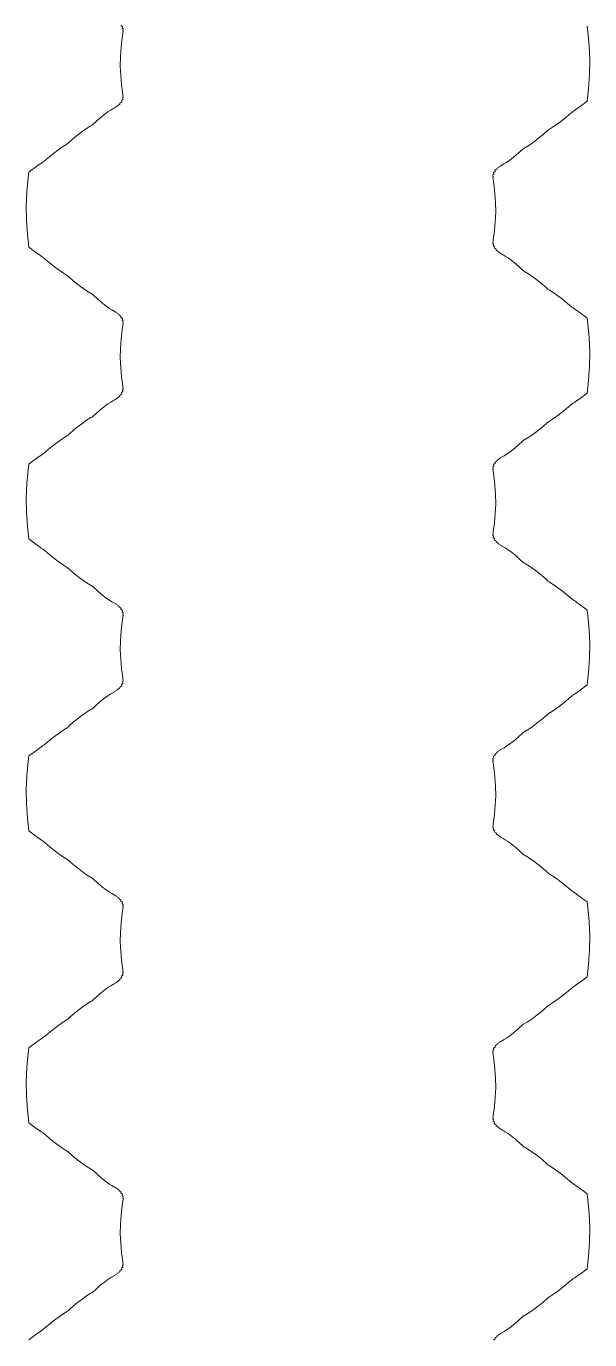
# Model space of a CAD drawing. Header units: millimetres. Extents: x -1 to 1, y -50 to 52.
# Drawn here: x -0.965 to 0.965, y -11.872 to -7.372 of the extents above; entities that cross this region are included whole.
import ezdxf

# ---------------------------------------------------------------- set-up
doc = ezdxf.new("R2010")
doc.units = ezdxf.units.MM
doc.layers.add('rack1', color=7, linetype='CONTINUOUS', lineweight=0)
doc.layers.add('rack2', color=7, linetype='CONTINUOUS', lineweight=0)

msp = doc.modelspace()

# ---------------------------------------------------------------- linework, layer by layer
at = {"layer": 'rack1'}
for p, q in [((-0.636, -7.373), (-0.6411, -7.3691)), ((-0.6363, -7.3784), (-0.636, -7.373)), ((-0.6333, -7.3809), (-0.6363, -7.3784)), ((-0.6404, -7.4435), (-0.6368, -7.4117)), ((-0.6368, -7.4117), (-0.6331, -7.3889)), ((-0.6341, -7.3879), (-0.6333, -7.3809)), ((-0.6331, -7.3889), (-0.6341, -7.3879)), ((-0.6425, -7.4758), (-0.6404, -7.4435)), ((-0.6429, -7.5083), (-0.6425, -7.4758)), ((-0.6416, -7.5407), (-0.6429, -7.5083)), ((-0.6388, -7.5727), (-0.6416, -7.5407)), ((-0.6344, -7.6041), (-0.6388, -7.5727)), ((-0.6338, -7.6074), (-0.6344, -7.6041)), ((-0.6641, -7.6523), (-0.6532, -7.646)), ((-0.6532, -7.646), (-0.6531, -7.6443)), ((-0.6531, -7.6443), (-0.6445, -7.6387)), ((-0.6445, -7.6357), (-0.6382, -7.6312)), ((-0.6445, -7.6387), (-0.6445, -7.6357)), ((-0.6384, -7.6266), (-0.6344, -7.6233)), ((-0.6382, -7.6312), (-0.6384, -7.6266)), ((-0.6349, -7.6171), (-0.6329, -7.6153)), ((-0.6344, -7.6233), (-0.6349, -7.6171)), ((-0.634, -7.6075), (-0.6338, -7.6074)), ((-0.6329, -7.6153), (-0.634, -7.6075)), ((-0.7272, -7.6994), (-0.7115, -7.6854)), ((-0.7115, -7.6854), (-0.6975, -7.6741)), ((-0.6975, -7.6741), (-0.6854, -7.6654)), ((-0.6854, -7.6654), (-0.6758, -7.6591)), ((-0.6758, -7.6591), (-0.6688, -7.6551)), ((-0.6688, -7.6551), (-0.6642, -7.6527)), ((-0.6642, -7.6527), (-0.6641, -7.6523)), ((-0.794, -7.748), (-0.7751, -7.7335)), ((-0.7751, -7.7335), (-0.7583, -7.7218)), ((-0.7583, -7.7218), (-0.7437, -7.7127)), ((-0.7437, -7.7127), (-0.7396, -7.7105)), ((-0.7396, -7.7105), (-0.7386, -7.7095)), ((-0.7386, -7.7095), (-0.7356, -7.7077)), ((-0.7356, -7.7077), (-0.7272, -7.6994)), ((-0.8484, -7.7898), (-0.8266, -7.7753)), ((-0.8266, -7.7753), (-0.8221, -7.7727)), ((-0.8221, -7.7727), (-0.8144, -7.7654)), ((-0.8144, -7.7654), (-0.794, -7.748)), ((-0.9039, -7.8339), (-0.8974, -7.828)), ((-0.8974, -7.828), (-0.8721, -7.8073)), ((-0.8721, -7.8073), (-0.8484, -7.7898)), ((-0.959, -7.8912), (-0.9563, -7.8718)), ((-0.9563, -7.8718), (-0.9466, -7.8642)), ((-0.9466, -7.8642), (-0.921, -7.8459)), ((-0.921, -7.8459), (-0.9205, -7.8454)), ((-0.9205, -7.8454), (-0.9116, -7.8397)), ((-0.9116, -7.8397), (-0.9083, -7.8364)), ((-0.9083, -7.8364), (-0.9039, -7.8339)), ((-0.9633, -7.9394), (-0.959, -7.8912)), ((-0.9651, -7.988), (-0.9633, -7.9394)), ((-0.9645, -8.0366), (-0.9651, -7.988)), ((-0.9614, -8.0851), (-0.9645, -8.0366)), ((-0.9565, -8.1284), (-0.9614, -8.0851)), ((-0.9321, -8.1467), (-0.9565, -8.1284)), ((-0.9161, -8.1575), (-0.9321, -8.1467)), ((-0.9142, -8.1595), (-0.9161, -8.1575)), ((-0.9075, -8.1635), (-0.9142, -8.1595)), ((-0.9028, -8.168), (-0.9075, -8.1635)), ((-0.9007, -8.1692), (-0.9028, -8.168)), ((-0.8846, -8.183), (-0.9007, -8.1692)), ((-0.8601, -8.2021), (-0.8846, -8.183)), ((-0.8372, -8.218), (-0.8601, -8.2021)), ((-0.8233, -8.2268), (-0.8372, -8.218)), ((-0.8222, -8.2279), (-0.8233, -8.2268)), ((-0.8214, -8.2283), (-0.8222, -8.2279)), ((-0.804, -8.244), (-0.8214, -8.2283)), ((-0.7843, -8.2599), (-0.804, -8.244)), ((-0.7664, -8.273), (-0.7843, -8.2599)), ((-0.7507, -8.2833), (-0.7664, -8.273)), ((-0.7373, -8.2912), (-0.7507, -8.2833)), ((-0.7192, -8.3082), (-0.7373, -8.2912)), ((-0.7042, -8.3208), (-0.7192, -8.3082)), ((-0.6912, -8.3308), (-0.7042, -8.3208)), ((-0.6803, -8.3383), (-0.6912, -8.3308)), ((-0.672, -8.3434), (-0.6803, -8.3383)), ((-0.6584, -8.3509), (-0.672, -8.3434)), ((-0.6583, -8.3519), (-0.6584, -8.3509)), ((-0.6485, -8.3579), (-0.6583, -8.3519)), ((-0.6485, -8.3602), (-0.6485, -8.3579)), ((-0.6411, -8.3653), (-0.6485, -8.3602)), ((-0.6411, -8.3691), (-0.6411, -8.3653)), ((-0.636, -8.373), (-0.6411, -8.3691)), ((-0.6404, -8.4435), (-0.6368, -8.4117)), ((-0.6368, -8.4117), (-0.6331, -8.3889)), ((-0.6363, -8.3784), (-0.636, -8.373)), ((-0.6333, -8.3809), (-0.6363, -8.3784)), ((-0.6341, -8.3879), (-0.6333, -8.3809)), ((-0.6331, -8.3889), (-0.6341, -8.3879)), ((-0.6425, -8.4758), (-0.6404, -8.4435)), ((-0.6429, -8.5083), (-0.6425, -8.4758)), ((-0.6416, -8.5407), (-0.6429, -8.5083)), ((-0.6388, -8.5727), (-0.6416, -8.5407)), ((-0.6344, -8.6041), (-0.6388, -8.5727)), ((-0.6531, -8.6443), (-0.6445, -8.6387)), ((-0.6445, -8.6357), (-0.6382, -8.6312)), ((-0.6445, -8.6387), (-0.6445, -8.6357)), ((-0.6384, -8.6266), (-0.6344, -8.6233)), ((-0.6382, -8.6312), (-0.6384, -8.6266)), ((-0.6349, -8.6171), (-0.6329, -8.6153)), ((-0.6344, -8.6233), (-0.6349, -8.6171)), ((-0.6338, -8.6074), (-0.6344, -8.6041)), ((-0.634, -8.6075), (-0.6338, -8.6074)), ((-0.6329, -8.6153), (-0.634, -8.6075)), ((-0.7115, -8.6854), (-0.6975, -8.6741)), ((-0.6975, -8.6741), (-0.6854, -8.6654)), ((-0.6854, -8.6654), (-0.6758, -8.6591)), ((-0.6758, -8.6591), (-0.6688, -8.6551)), ((-0.6688, -8.6551), (-0.6642, -8.6527)), ((-0.6642, -8.6527), (-0.6641, -8.6523)), ((-0.6641, -8.6523), (-0.6532, -8.646)), ((-0.6532, -8.646), (-0.6531, -8.6443)), ((-0.7751, -8.7335), (-0.7583, -8.7218)), ((-0.7583, -8.7218), (-0.7437, -8.7127)), ((-0.7437, -8.7127), (-0.7396, -8.7105)), ((-0.7396, -8.7105), (-0.7386, -8.7095)), ((-0.7386, -8.7095), (-0.7356, -8.7077)), ((-0.7356, -8.7077), (-0.7272, -8.6994)), ((-0.7272, -8.6994), (-0.7115, -8.6854)), ((-0.8266, -8.7753), (-0.8221, -8.7727)), ((-0.8221, -8.7727), (-0.8144, -8.7654)), ((-0.8144, -8.7654), (-0.794, -8.748)), ((-0.794, -8.748), (-0.7751, -8.7335)), ((-0.8974, -8.828), (-0.8721, -8.8073)), ((-0.8721, -8.8073), (-0.8484, -8.7898)), ((-0.8484, -8.7898), (-0.8266, -8.7753)), ((-0.9563, -8.8718), (-0.9466, -8.8642)), ((-0.9466, -8.8642), (-0.921, -8.8459)), ((-0.921, -8.8459), (-0.9205, -8.8454)), ((-0.9205, -8.8454), (-0.9116, -8.8397)), ((-0.9116, -8.8397), (-0.9083, -8.8364)), ((-0.9083, -8.8364), (-0.9039, -8.8339)), ((-0.9039, -8.8339), (-0.8974, -8.828)), ((-0.9633, -8.9394), (-0.959, -8.8912)), ((-0.959, -8.8912), (-0.9563, -8.8718)), ((-0.9651, -8.988), (-0.9633, -8.9394)), ((-0.9645, -9.0366), (-0.9651, -8.988)), ((-0.9614, -9.0851), (-0.9645, -9.0366)), ((-0.9565, -9.1284), (-0.9614, -9.0851)), ((-0.9321, -9.1467), (-0.9565, -9.1284)), ((-0.9161, -9.1575), (-0.9321, -9.1467)), ((-0.9142, -9.1595), (-0.9161, -9.1575)), ((-0.9075, -9.1635), (-0.9142, -9.1595)), ((-0.9028, -9.168), (-0.9075, -9.1635)), ((-0.9007, -9.1692), (-0.9028, -9.168)), ((-0.8846, -9.183), (-0.9007, -9.1692)), ((-0.8601, -9.2021), (-0.8846, -9.183)), ((-0.8372, -9.218), (-0.8601, -9.2021)), ((-0.8233, -9.2268), (-0.8372, -9.218)), ((-0.8222, -9.2279), (-0.8233, -9.2268)), ((-0.8214, -9.2283), (-0.8222, -9.2279)), ((-0.804, -9.244), (-0.8214, -9.2283)), ((-0.7843, -9.2599), (-0.804, -9.244)), ((-0.7664, -9.273), (-0.7843, -9.2599)), ((-0.7507, -9.2833), (-0.7664, -9.273)), ((-0.7373, -9.2912), (-0.7507, -9.2833)), ((-0.7192, -9.3082), (-0.7373, -9.2912)), ((-0.7042, -9.3208), (-0.7192, -9.3082)), ((-0.6912, -9.3308), (-0.7042, -9.3208)), ((-0.6803, -9.3383), (-0.6912, -9.3308)), ((-0.672, -9.3434), (-0.6803, -9.3383)), ((-0.6584, -9.3509), (-0.672, -9.3434)), ((-0.6583, -9.3519), (-0.6584, -9.3509)), ((-0.6485, -9.3579), (-0.6583, -9.3519)), ((-0.6485, -9.3602), (-0.6485, -9.3579)), ((-0.6411, -9.3653), (-0.6485, -9.3602)), ((-0.6411, -9.3691), (-0.6411, -9.3653)), ((-0.636, -9.373), (-0.6411, -9.3691)), ((-0.6368, -9.4117), (-0.6331, -9.3889)), ((-0.6363, -9.3784), (-0.636, -9.373)), ((-0.6333, -9.3809), (-0.6363, -9.3784)), ((-0.6341, -9.3879), (-0.6333, -9.3809)), ((-0.6331, -9.3889), (-0.6341, -9.3879)), ((-0.6425, -9.4758), (-0.6404, -9.4435)), ((-0.6404, -9.4435), (-0.6368, -9.4117)), ((-0.6429, -9.5083), (-0.6425, -9.4758)), ((-0.6416, -9.5407), (-0.6429, -9.5083)), ((-0.6388, -9.5727), (-0.6416, -9.5407)), ((-0.6344, -9.6041), (-0.6388, -9.5727)), ((-0.6384, -9.6266), (-0.6344, -9.6233)), ((-0.6382, -9.6312), (-0.6384, -9.6266)), ((-0.6349, -9.6171), (-0.6329, -9.6153)), ((-0.6344, -9.6233), (-0.6349, -9.6171)), ((-0.6338, -9.6074), (-0.6344, -9.6041)), ((-0.634, -9.6075), (-0.6338, -9.6074)), ((-0.6329, -9.6153), (-0.634, -9.6075)), ((-0.7115, -9.6854), (-0.6975, -9.6741)), ((-0.6975, -9.6741), (-0.6854, -9.6654)), ((-0.6854, -9.6654), (-0.6758, -9.6591)), ((-0.6758, -9.6591), (-0.6688, -9.6551)), ((-0.6688, -9.6551), (-0.6642, -9.6527)), ((-0.6642, -9.6527), (-0.6641, -9.6523)), ((-0.6641, -9.6523), (-0.6532, -9.646)), ((-0.6532, -9.646), (-0.6531, -9.6443)), ((-0.6531, -9.6443), (-0.6445, -9.6387)), ((-0.6445, -9.6357), (-0.6382, -9.6312)), ((-0.6445, -9.6387), (-0.6445, -9.6357)), ((-0.7583, -9.7218), (-0.7437, -9.7127)), ((-0.7437, -9.7127), (-0.7396, -9.7105)), ((-0.7396, -9.7105), (-0.7386, -9.7095)), ((-0.7386, -9.7095), (-0.7356, -9.7077)), ((-0.7356, -9.7077), (-0.7272, -9.6994)), ((-0.7272, -9.6994), (-0.7115, -9.6854)), ((-0.8144, -9.7654), (-0.794, -9.748)), ((-0.794, -9.748), (-0.7751, -9.7335)), ((-0.7751, -9.7335), (-0.7583, -9.7218)), ((-0.8974, -9.828), (-0.8721, -9.8073)), ((-0.8721, -9.8073), (-0.8484, -9.7898)), ((-0.8484, -9.7898), (-0.8266, -9.7753)), ((-0.8266, -9.7753), (-0.8221, -9.7727)), ((-0.8221, -9.7727), (-0.8144, -9.7654)), ((-0.9466, -9.8642), (-0.921, -9.8459)), ((-0.921, -9.8459), (-0.9205, -9.8454)), ((-0.9205, -9.8454), (-0.9116, -9.8397)), ((-0.9116, -9.8397), (-0.9083, -9.8364)), ((-0.9083, -9.8364), (-0.9039, -9.8339)), ((-0.9039, -9.8339), (-0.8974, -9.828)), ((-0.9633, -9.9394), (-0.959, -9.8912)), ((-0.959, -9.8912), (-0.9563, -9.8718)), ((-0.9563, -9.8718), (-0.9466, -9.8642)), ((-0.9651, -9.988), (-0.9633, -9.9394)), ((-0.9645, -10.0366), (-0.9651, -9.988)), ((-0.9614, -10.0851), (-0.9645, -10.0366)), ((-0.9565, -10.1284), (-0.9614, -10.0851)), ((-0.9321, -10.1467), (-0.9565, -10.1284)), ((-0.9161, -10.1575), (-0.9321, -10.1467)), ((-0.9142, -10.1595), (-0.9161, -10.1575)), ((-0.9075, -10.1635), (-0.9142, -10.1595)), ((-0.9028, -10.168), (-0.9075, -10.1635)), ((-0.9007, -10.1692), (-0.9028, -10.168)), ((-0.8846, -10.183), (-0.9007, -10.1692)), ((-0.8601, -10.2021), (-0.8846, -10.183)), ((-0.8372, -10.218), (-0.8601, -10.2021)), ((-0.8233, -10.2268), (-0.8372, -10.218)), ((-0.8222, -10.2279), (-0.8233, -10.2268)), ((-0.8214, -10.2283), (-0.8222, -10.2279)), ((-0.804, -10.244), (-0.8214, -10.2283)), ((-0.7843, -10.2599), (-0.804, -10.244)), ((-0.7664, -10.273), (-0.7843, -10.2599)), ((-0.7507, -10.2833), (-0.7664, -10.273)), ((-0.7373, -10.2912), (-0.7507, -10.2833)), ((-0.7192, -10.3082), (-0.7373, -10.2912)), ((-0.7042, -10.3208), (-0.7192, -10.3082)), ((-0.6912, -10.3308), (-0.7042, -10.3208)), ((-0.6803, -10.3383), (-0.6912, -10.3308)), ((-0.672, -10.3434), (-0.6803, -10.3383)), ((-0.6584, -10.3509), (-0.672, -10.3434)), ((-0.6583, -10.3519), (-0.6584, -10.3509)), ((-0.6485, -10.3579), (-0.6583, -10.3519)), ((-0.6485, -10.3602), (-0.6485, -10.3579)), ((-0.6411, -10.3653), (-0.6485, -10.3602)), ((-0.6411, -10.3691), (-0.6411, -10.3653)), ((-0.636, -10.373), (-0.6411, -10.3691)), ((-0.6368, -10.4117), (-0.6331, -10.3889)), ((-0.6363, -10.3784), (-0.636, -10.373)), ((-0.6333, -10.3809), (-0.6363, -10.3784)), ((-0.6341, -10.3879), (-0.6333, -10.3809)), ((-0.6331, -10.3889), (-0.6341, -10.3879)), ((-0.6404, -10.4435), (-0.6368, -10.4117)), ((-0.6429, -10.5083), (-0.6425, -10.4758)), ((-0.6425, -10.4758), (-0.6404, -10.4435)), ((-0.6416, -10.5407), (-0.6429, -10.5083)), ((-0.6388, -10.5727), (-0.6416, -10.5407)), ((-0.6344, -10.6041), (-0.6388, -10.5727)), ((-0.6349, -10.6171), (-0.6329, -10.6153)), ((-0.6344, -10.6233), (-0.6349, -10.6171)), ((-0.6338, -10.6074), (-0.6344, -10.6041)), ((-0.634, -10.6075), (-0.6338, -10.6074)), ((-0.6329, -10.6153), (-0.634, -10.6075)), ((-0.6854, -10.6654), (-0.6758, -10.6591)), ((-0.6758, -10.6591), (-0.6688, -10.6551)), ((-0.6688, -10.6551), (-0.6642, -10.6527)), ((-0.6642, -10.6527), (-0.6641, -10.6523)), ((-0.6641, -10.6523), (-0.6532, -10.646)), ((-0.6532, -10.646), (-0.6531, -10.6443)), ((-0.6531, -10.6443), (-0.6445, -10.6387)), ((-0.6445, -10.6357), (-0.6382, -10.6312)), ((-0.6445, -10.6387), (-0.6445, -10.6357)), ((-0.6384, -10.6266), (-0.6344, -10.6233)), ((-0.6382, -10.6312), (-0.6384, -10.6266)), ((-0.7396, -10.7105), (-0.7386, -10.7095)), ((-0.7386, -10.7095), (-0.7356, -10.7077)), ((-0.7356, -10.7077), (-0.7272, -10.6994)), ((-0.7272, -10.6994), (-0.7115, -10.6854)), ((-0.7115, -10.6854), (-0.6975, -10.6741)), ((-0.6975, -10.6741), (-0.6854, -10.6654)), ((-0.8144, -10.7654), (-0.794, -10.748)), ((-0.794, -10.748), (-0.7751, -10.7335)), ((-0.7751, -10.7335), (-0.7583, -10.7218)), ((-0.7583, -10.7218), (-0.7437, -10.7127)), ((-0.7437, -10.7127), (-0.7396, -10.7105)), ((-0.8721, -10.8073), (-0.8484, -10.7898)), ((-0.8484, -10.7898), (-0.8266, -10.7753)), ((-0.8266, -10.7753), (-0.8221, -10.7727)), ((-0.8221, -10.7727), (-0.8144, -10.7654)), ((-0.9205, -10.8454), (-0.9116, -10.8397)), ((-0.9116, -10.8397), (-0.9083, -10.8364)), ((-0.9083, -10.8364), (-0.9039, -10.8339)), ((-0.9039, -10.8339), (-0.8974, -10.828)), ((-0.8974, -10.828), (-0.8721, -10.8073)), ((-0.959, -10.8912), (-0.9563, -10.8718)), ((-0.9563, -10.8718), (-0.9466, -10.8642)), ((-0.9466, -10.8642), (-0.921, -10.8459)), ((-0.921, -10.8459), (-0.9205, -10.8454)), ((-0.9633, -10.9394), (-0.959, -10.8912)), ((-0.9651, -10.988), (-0.9633, -10.9394)), ((-0.9645, -11.0366), (-0.9651, -10.988)), ((-0.9614, -11.0851), (-0.9645, -11.0366)), ((-0.9565, -11.1284), (-0.9614, -11.0851)), ((-0.9321, -11.1467), (-0.9565, -11.1284)), ((-0.9161, -11.1575), (-0.9321, -11.1467)), ((-0.9142, -11.1595), (-0.9161, -11.1575)), ((-0.9075, -11.1635), (-0.9142, -11.1595)), ((-0.9028, -11.168), (-0.9075, -11.1635)), ((-0.9007, -11.1692), (-0.9028, -11.168)), ((-0.8846, -11.183), (-0.9007, -11.1692)), ((-0.8601, -11.2021), (-0.8846, -11.183)), ((-0.8372, -11.218), (-0.8601, -11.2021)), ((-0.8233, -11.2268), (-0.8372, -11.218)), ((-0.8222, -11.2279), (-0.8233, -11.2268)), ((-0.8214, -11.2283), (-0.8222, -11.2279)), ((-0.804, -11.244), (-0.8214, -11.2283)), ((-0.7843, -11.2599), (-0.804, -11.244)), ((-0.7664, -11.273), (-0.7843, -11.2599)), ((-0.7507, -11.2833), (-0.7664, -11.273)), ((-0.7373, -11.2912), (-0.7507, -11.2833)), ((-0.7192, -11.3082), (-0.7373, -11.2912)), ((-0.7042, -11.3208), (-0.7192, -11.3082)), ((-0.6912, -11.3308), (-0.7042, -11.3208)), ((-0.6803, -11.3383), (-0.6912, -11.3308)), ((-0.672, -11.3434), (-0.6803, -11.3383)), ((-0.6584, -11.3509), (-0.672, -11.3434)), ((-0.6583, -11.3519), (-0.6584, -11.3509)), ((-0.6485, -11.3579), (-0.6583, -11.3519)), ((-0.6485, -11.3602), (-0.6485, -11.3579)), ((-0.6411, -11.3653), (-0.6485, -11.3602)), ((-0.6411, -11.3691), (-0.6411, -11.3653)), ((-0.636, -11.373), (-0.6411, -11.3691)), ((-0.6363, -11.3784), (-0.636, -11.373)), ((-0.6333, -11.3809), (-0.6363, -11.3784)), ((-0.6341, -11.3879), (-0.6333, -11.3809)), ((-0.6404, -11.4435), (-0.6368, -11.4117)), ((-0.6368, -11.4117), (-0.6331, -11.3889)), ((-0.6331, -11.3889), (-0.6341, -11.3879)), ((-0.6425, -11.4758), (-0.6404, -11.4435)), ((-0.6429, -11.5083), (-0.6425, -11.4758)), ((-0.6416, -11.5407), (-0.6429, -11.5083)), ((-0.6388, -11.5727), (-0.6416, -11.5407)), ((-0.6344, -11.6041), (-0.6388, -11.5727)), ((-0.6338, -11.6074), (-0.6344, -11.6041)), ((-0.634, -11.6075), (-0.6338, -11.6074)), ((-0.6329, -11.6153), (-0.634, -11.6075)), ((-0.6688, -11.6551), (-0.6642, -11.6527)), ((-0.6642, -11.6527), (-0.6641, -11.6523)), ((-0.6641, -11.6523), (-0.6532, -11.646)), ((-0.6532, -11.646), (-0.6531, -11.6443)), ((-0.6531, -11.6443), (-0.6445, -11.6387)), ((-0.6445, -11.6357), (-0.6382, -11.6312)), ((-0.6445, -11.6387), (-0.6445, -11.6357)), ((-0.6384, -11.6266), (-0.6344, -11.6233)), ((-0.6382, -11.6312), (-0.6384, -11.6266)), ((-0.6349, -11.6171), (-0.6329, -11.6153)), ((-0.6344, -11.6233), (-0.6349, -11.6171)), ((-0.7356, -11.7077), (-0.7272, -11.6994)), ((-0.7272, -11.6994), (-0.7115, -11.6854)), ((-0.7115, -11.6854), (-0.6975, -11.6741)), ((-0.6975, -11.6741), (-0.6854, -11.6654)), ((-0.6854, -11.6654), (-0.6758, -11.6591)), ((-0.6758, -11.6591), (-0.6688, -11.6551)), ((-0.794, -11.748), (-0.7751, -11.7335)), ((-0.7751, -11.7335), (-0.7583, -11.7218)), ((-0.7583, -11.7218), (-0.7437, -11.7127)), ((-0.7437, -11.7127), (-0.7396, -11.7105)), ((-0.7396, -11.7105), (-0.7386, -11.7095)), ((-0.7386, -11.7095), (-0.7356, -11.7077)), ((-0.8721, -11.8073), (-0.8484, -11.7898)), ((-0.8484, -11.7898), (-0.8266, -11.7753)), ((-0.8266, -11.7753), (-0.8221, -11.7727)), ((-0.8221, -11.7727), (-0.8144, -11.7654)), ((-0.8144, -11.7654), (-0.794, -11.748)), ((-0.9083, -11.8364), (-0.9039, -11.8339)), ((-0.9039, -11.8339), (-0.8974, -11.828)), ((-0.8974, -11.828), (-0.8721, -11.8073)), ((-0.9563, -11.8718), (-0.9466, -11.8642)), ((-0.9466, -11.8642), (-0.921, -11.8459)), ((-0.921, -11.8459), (-0.9205, -11.8454)), ((-0.9205, -11.8454), (-0.9116, -11.8397)), ((-0.9116, -11.8397), (-0.9083, -11.8364))]:
    msp.add_line(p, q, dxfattribs=at)
at = {"layer": 'rack2'}
for p, q in [((0.959, -7.3912), (0.9563, -7.3718)), ((0.9633, -7.4394), (0.959, -7.3912)), ((0.9651, -7.488), (0.9633, -7.4394)), ((0.9645, -7.5366), (0.9651, -7.488)), ((0.9614, -7.5851), (0.9645, -7.5366)), ((0.9565, -7.6284), (0.9614, -7.5851)), ((0.9161, -7.6575), (0.9321, -7.6467)), ((0.9321, -7.6467), (0.9565, -7.6284)), ((0.8601, -7.7021), (0.8846, -7.683)), ((0.8846, -7.683), (0.9007, -7.6692)), ((0.9007, -7.6692), (0.9028, -7.668)), ((0.9028, -7.668), (0.9075, -7.6635)), ((0.9075, -7.6635), (0.9142, -7.6595)), ((0.9142, -7.6595), (0.9161, -7.6575)), ((0.804, -7.744), (0.8214, -7.7283)), ((0.8214, -7.7283), (0.8222, -7.7279)), ((0.8222, -7.7279), (0.8233, -7.7268)), ((0.8233, -7.7268), (0.8372, -7.718)), ((0.8372, -7.718), (0.8601, -7.7021)), ((0.7373, -7.7912), (0.7507, -7.7833)), ((0.7507, -7.7833), (0.7664, -7.773)), ((0.7664, -7.773), (0.7843, -7.7599)), ((0.7843, -7.7599), (0.804, -7.744)), ((0.6912, -7.8308), (0.7042, -7.8208)), ((0.7042, -7.8208), (0.7192, -7.8082)), ((0.7192, -7.8082), (0.7373, -7.7912)), ((0.636, -7.873), (0.6411, -7.8691)), ((0.6363, -7.8784), (0.636, -7.873)), ((0.6411, -7.8653), (0.6485, -7.8602)), ((0.6411, -7.8691), (0.6411, -7.8653)), ((0.6485, -7.8579), (0.6583, -7.8519)), ((0.6485, -7.8602), (0.6485, -7.8579)), ((0.6583, -7.8519), (0.6584, -7.8509)), ((0.6584, -7.8509), (0.672, -7.8434)), ((0.672, -7.8434), (0.6803, -7.8383)), ((0.6803, -7.8383), (0.6912, -7.8308)), ((0.6331, -7.8889), (0.6341, -7.8879)), ((0.6368, -7.9117), (0.6331, -7.8889)), ((0.6333, -7.8809), (0.6363, -7.8784)), ((0.6341, -7.8879), (0.6333, -7.8809)), ((0.6404, -7.9435), (0.6368, -7.9117)), ((0.6425, -7.9758), (0.6404, -7.9435)), ((0.6416, -8.0407), (0.6429, -8.0083)), ((0.6429, -8.0083), (0.6425, -7.9758)), ((0.6388, -8.0727), (0.6416, -8.0407)), ((0.6344, -8.1041), (0.6388, -8.0727)), ((0.6329, -8.1153), (0.634, -8.1075)), ((0.6349, -8.1171), (0.6329, -8.1153)), ((0.6338, -8.1074), (0.6344, -8.1041)), ((0.634, -8.1075), (0.6338, -8.1074)), ((0.6344, -8.1233), (0.6349, -8.1171)), ((0.6384, -8.1266), (0.6344, -8.1233)), ((0.6382, -8.1312), (0.6384, -8.1266)), ((0.6445, -8.1357), (0.6382, -8.1312)), ((0.6445, -8.1387), (0.6445, -8.1357)), ((0.6531, -8.1443), (0.6445, -8.1387)), ((0.6532, -8.146), (0.6531, -8.1443)), ((0.6641, -8.1523), (0.6532, -8.146)), ((0.6642, -8.1527), (0.6641, -8.1523)), ((0.6688, -8.1551), (0.6642, -8.1527)), ((0.6758, -8.1591), (0.6688, -8.1551)), ((0.6854, -8.1654), (0.6758, -8.1591)), ((0.6975, -8.1741), (0.6854, -8.1654)), ((0.7115, -8.1854), (0.6975, -8.1741)), ((0.7272, -8.1994), (0.7115, -8.1854)), ((0.7356, -8.2077), (0.7272, -8.1994)), ((0.7386, -8.2095), (0.7356, -8.2077)), ((0.7396, -8.2105), (0.7386, -8.2095)), ((0.7437, -8.2127), (0.7396, -8.2105)), ((0.7583, -8.2218), (0.7437, -8.2127)), ((0.7751, -8.2335), (0.7583, -8.2218)), ((0.794, -8.248), (0.7751, -8.2335)), ((0.8144, -8.2654), (0.794, -8.248)), ((0.8221, -8.2727), (0.8144, -8.2654)), ((0.8266, -8.2753), (0.8221, -8.2727)), ((0.8484, -8.2898), (0.8266, -8.2753)), ((0.8721, -8.3073), (0.8484, -8.2898)), ((0.8974, -8.328), (0.8721, -8.3073)), ((0.9039, -8.3339), (0.8974, -8.328)), ((0.9083, -8.3364), (0.9039, -8.3339)), ((0.9116, -8.3397), (0.9083, -8.3364)), ((0.9205, -8.3454), (0.9116, -8.3397)), ((0.921, -8.3459), (0.9205, -8.3454)), ((0.9466, -8.3642), (0.921, -8.3459)), ((0.9563, -8.3718), (0.9466, -8.3642)), ((0.959, -8.3912), (0.9563, -8.3718)), ((0.9633, -8.4394), (0.959, -8.3912)), ((0.9651, -8.488), (0.9633, -8.4394)), ((0.9645, -8.5366), (0.9651, -8.488)), ((0.9614, -8.5851), (0.9645, -8.5366)), ((0.9565, -8.6284), (0.9614, -8.5851)), ((0.9321, -8.6467), (0.9565, -8.6284)), ((0.8601, -8.7021), (0.8846, -8.683)), ((0.8846, -8.683), (0.9007, -8.6692)), ((0.9007, -8.6692), (0.9028, -8.668)), ((0.9028, -8.668), (0.9075, -8.6635)), ((0.9075, -8.6635), (0.9142, -8.6595)), ((0.9142, -8.6595), (0.9161, -8.6575)), ((0.9161, -8.6575), (0.9321, -8.6467)), ((0.804, -8.744), (0.8214, -8.7283)), ((0.8214, -8.7283), (0.8222, -8.7279)), ((0.8222, -8.7279), (0.8233, -8.7268)), ((0.8233, -8.7268), (0.8372, -8.718)), ((0.8372, -8.718), (0.8601, -8.7021)), ((0.7507, -8.7833), (0.7664, -8.773)), ((0.7664, -8.773), (0.7843, -8.7599)), ((0.7843, -8.7599), (0.804, -8.744)), ((0.7042, -8.8208), (0.7192, -8.8082)), ((0.7192, -8.8082), (0.7373, -8.7912)), ((0.7373, -8.7912), (0.7507, -8.7833)), ((0.6411, -8.8653), (0.6485, -8.8602)), ((0.6485, -8.8579), (0.6583, -8.8519)), ((0.6485, -8.8602), (0.6485, -8.8579)), ((0.6583, -8.8519), (0.6584, -8.8509)), ((0.6584, -8.8509), (0.672, -8.8434)), ((0.672, -8.8434), (0.6803, -8.8383)), ((0.6803, -8.8383), (0.6912, -8.8308)), ((0.6912, -8.8308), (0.7042, -8.8208)), ((0.6331, -8.8889), (0.6341, -8.8879)), ((0.6368, -8.9117), (0.6331, -8.8889)), ((0.6333, -8.8809), (0.6363, -8.8784)), ((0.6341, -8.8879), (0.6333, -8.8809)), ((0.636, -8.873), (0.6411, -8.8691)), ((0.6363, -8.8784), (0.636, -8.873)), ((0.6411, -8.8691), (0.6411, -8.8653)), ((0.6404, -8.9435), (0.6368, -8.9117)), ((0.6425, -8.9758), (0.6404, -8.9435)), ((0.6429, -9.0083), (0.6425, -8.9758)), ((0.6388, -9.0727), (0.6416, -9.0407)), ((0.6416, -9.0407), (0.6429, -9.0083)), ((0.6344, -9.1041), (0.6388, -9.0727)), ((0.6329, -9.1153), (0.634, -9.1075)), ((0.6349, -9.1171), (0.6329, -9.1153)), ((0.6338, -9.1074), (0.6344, -9.1041)), ((0.634, -9.1075), (0.6338, -9.1074)), ((0.6344, -9.1233), (0.6349, -9.1171)), ((0.6384, -9.1266), (0.6344, -9.1233)), ((0.6382, -9.1312), (0.6384, -9.1266)), ((0.6445, -9.1357), (0.6382, -9.1312)), ((0.6445, -9.1387), (0.6445, -9.1357)), ((0.6531, -9.1443), (0.6445, -9.1387)), ((0.6532, -9.146), (0.6531, -9.1443)), ((0.6641, -9.1523), (0.6532, -9.146)), ((0.6642, -9.1527), (0.6641, -9.1523)), ((0.6688, -9.1551), (0.6642, -9.1527)), ((0.6758, -9.1591), (0.6688, -9.1551)), ((0.6854, -9.1654), (0.6758, -9.1591)), ((0.6975, -9.1741), (0.6854, -9.1654)), ((0.7115, -9.1854), (0.6975, -9.1741)), ((0.7272, -9.1994), (0.7115, -9.1854)), ((0.7356, -9.2077), (0.7272, -9.1994)), ((0.7386, -9.2095), (0.7356, -9.2077)), ((0.7396, -9.2105), (0.7386, -9.2095)), ((0.7437, -9.2127), (0.7396, -9.2105)), ((0.7583, -9.2218), (0.7437, -9.2127)), ((0.7751, -9.2335), (0.7583, -9.2218)), ((0.794, -9.248), (0.7751, -9.2335)), ((0.8144, -9.2654), (0.794, -9.248)), ((0.8221, -9.2727), (0.8144, -9.2654)), ((0.8266, -9.2753), (0.8221, -9.2727)), ((0.8484, -9.2898), (0.8266, -9.2753)), ((0.8721, -9.3073), (0.8484, -9.2898)), ((0.8974, -9.328), (0.8721, -9.3073)), ((0.9039, -9.3339), (0.8974, -9.328)), ((0.9083, -9.3364), (0.9039, -9.3339)), ((0.9116, -9.3397), (0.9083, -9.3364)), ((0.9205, -9.3454), (0.9116, -9.3397)), ((0.921, -9.3459), (0.9205, -9.3454)), ((0.9466, -9.3642), (0.921, -9.3459)), ((0.9563, -9.3718), (0.9466, -9.3642)), ((0.959, -9.3912), (0.9563, -9.3718)), ((0.9633, -9.4394), (0.959, -9.3912)), ((0.9651, -9.488), (0.9633, -9.4394)), ((0.9645, -9.5366), (0.9651, -9.488)), ((0.9614, -9.5851), (0.9645, -9.5366)), ((0.9321, -9.6467), (0.9565, -9.6284)), ((0.9565, -9.6284), (0.9614, -9.5851)), ((0.8846, -9.683), (0.9007, -9.6692)), ((0.9007, -9.6692), (0.9028, -9.668)), ((0.9028, -9.668), (0.9075, -9.6635)), ((0.9075, -9.6635), (0.9142, -9.6595)), ((0.9142, -9.6595), (0.9161, -9.6575)), ((0.9161, -9.6575), (0.9321, -9.6467)), ((0.8233, -9.7268), (0.8372, -9.718)), ((0.8372, -9.718), (0.8601, -9.7021)), ((0.8601, -9.7021), (0.8846, -9.683)), ((0.7664, -9.773), (0.7843, -9.7599)), ((0.7843, -9.7599), (0.804, -9.744)), ((0.804, -9.744), (0.8214, -9.7283)), ((0.8214, -9.7283), (0.8222, -9.7279)), ((0.8222, -9.7279), (0.8233, -9.7268)), ((0.7042, -9.8208), (0.7192, -9.8082)), ((0.7192, -9.8082), (0.7373, -9.7912)), ((0.7373, -9.7912), (0.7507, -9.7833)), ((0.7507, -9.7833), (0.7664, -9.773)), ((0.6485, -9.8579), (0.6583, -9.8519)), ((0.6583, -9.8519), (0.6584, -9.8509)), ((0.6584, -9.8509), (0.672, -9.8434)), ((0.672, -9.8434), (0.6803, -9.8383)), ((0.6803, -9.8383), (0.6912, -9.8308)), ((0.6912, -9.8308), (0.7042, -9.8208)), ((0.6331, -9.8889), (0.6341, -9.8879)), ((0.6368, -9.9117), (0.6331, -9.8889)), ((0.6333, -9.8809), (0.6363, -9.8784)), ((0.6341, -9.8879), (0.6333, -9.8809)), ((0.636, -9.873), (0.6411, -9.8691)), ((0.6363, -9.8784), (0.636, -9.873)), ((0.6411, -9.8653), (0.6485, -9.8602)), ((0.6411, -9.8691), (0.6411, -9.8653)), ((0.6485, -9.8602), (0.6485, -9.8579)), ((0.6404, -9.9435), (0.6368, -9.9117)), ((0.6425, -9.9758), (0.6404, -9.9435)), ((0.6429, -10.0083), (0.6425, -9.9758)), ((0.6416, -10.0407), (0.6429, -10.0083)), ((0.6344, -10.1041), (0.6388, -10.0727)), ((0.6388, -10.0727), (0.6416, -10.0407)), ((0.6329, -10.1153), (0.634, -10.1075)), ((0.6349, -10.1171), (0.6329, -10.1153)), ((0.6338, -10.1074), (0.6344, -10.1041)), ((0.634, -10.1075), (0.6338, -10.1074)), ((0.6344, -10.1233), (0.6349, -10.1171)), ((0.6384, -10.1266), (0.6344, -10.1233)), ((0.6382, -10.1312), (0.6384, -10.1266)), ((0.6445, -10.1357), (0.6382, -10.1312)), ((0.6445, -10.1387), (0.6445, -10.1357)), ((0.6531, -10.1443), (0.6445, -10.1387)), ((0.6532, -10.146), (0.6531, -10.1443)), ((0.6641, -10.1523), (0.6532, -10.146)), ((0.6642, -10.1527), (0.6641, -10.1523)), ((0.6688, -10.1551), (0.6642, -10.1527)), ((0.6758, -10.1591), (0.6688, -10.1551)), ((0.6854, -10.1654), (0.6758, -10.1591)), ((0.6975, -10.1741), (0.6854, -10.1654)), ((0.7115, -10.1854), (0.6975, -10.1741)), ((0.7272, -10.1994), (0.7115, -10.1854)), ((0.7356, -10.2077), (0.7272, -10.1994)), ((0.7386, -10.2095), (0.7356, -10.2077)), ((0.7396, -10.2105), (0.7386, -10.2095)), ((0.7437, -10.2127), (0.7396, -10.2105)), ((0.7583, -10.2218), (0.7437, -10.2127)), ((0.7751, -10.2335), (0.7583, -10.2218)), ((0.794, -10.248), (0.7751, -10.2335)), ((0.8144, -10.2654), (0.794, -10.248)), ((0.8221, -10.2727), (0.8144, -10.2654)), ((0.8266, -10.2753), (0.8221, -10.2727)), ((0.8484, -10.2898), (0.8266, -10.2753)), ((0.8721, -10.3073), (0.8484, -10.2898)), ((0.8974, -10.328), (0.8721, -10.3073)), ((0.9039, -10.3339), (0.8974, -10.328)), ((0.9083, -10.3364), (0.9039, -10.3339)), ((0.9116, -10.3397), (0.9083, -10.3364)), ((0.9205, -10.3454), (0.9116, -10.3397)), ((0.921, -10.3459), (0.9205, -10.3454)), ((0.9466, -10.3642), (0.921, -10.3459)), ((0.9563, -10.3718), (0.9466, -10.3642)), ((0.959, -10.3912), (0.9563, -10.3718)), ((0.9633, -10.4394), (0.959, -10.3912)), ((0.9651, -10.488), (0.9633, -10.4394)), ((0.9645, -10.5366), (0.9651, -10.488)), ((0.9614, -10.5851), (0.9645, -10.5366)), ((0.9565, -10.6284), (0.9614, -10.5851)), ((0.9028, -10.668), (0.9075, -10.6635)), ((0.9075, -10.6635), (0.9142, -10.6595)), ((0.9142, -10.6595), (0.9161, -10.6575)), ((0.9161, -10.6575), (0.9321, -10.6467)), ((0.9321, -10.6467), (0.9565, -10.6284)), ((0.8372, -10.718), (0.8601, -10.7021)), ((0.8601, -10.7021), (0.8846, -10.683)), ((0.8846, -10.683), (0.9007, -10.6692)), ((0.9007, -10.6692), (0.9028, -10.668)), ((0.7843, -10.7599), (0.804, -10.744)), ((0.804, -10.744), (0.8214, -10.7283)), ((0.8214, -10.7283), (0.8222, -10.7279)), ((0.8222, -10.7279), (0.8233, -10.7268)), ((0.8233, -10.7268), (0.8372, -10.718)), ((0.7192, -10.8082), (0.7373, -10.7912)), ((0.7373, -10.7912), (0.7507, -10.7833)), ((0.7507, -10.7833), (0.7664, -10.773)), ((0.7664, -10.773), (0.7843, -10.7599)), ((0.6584, -10.8509), (0.672, -10.8434)), ((0.672, -10.8434), (0.6803, -10.8383)), ((0.6803, -10.8383), (0.6912, -10.8308)), ((0.6912, -10.8308), (0.7042, -10.8208)), ((0.7042, -10.8208), (0.7192, -10.8082)), ((0.6331, -10.8889), (0.6341, -10.8879)), ((0.6368, -10.9117), (0.6331, -10.8889)), ((0.6333, -10.8809), (0.6363, -10.8784)), ((0.6341, -10.8879), (0.6333, -10.8809)), ((0.636, -10.873), (0.6411, -10.8691)), ((0.6363, -10.8784), (0.636, -10.873)), ((0.6411, -10.8653), (0.6485, -10.8602)), ((0.6411, -10.8691), (0.6411, -10.8653)), ((0.6485, -10.8579), (0.6583, -10.8519)), ((0.6485, -10.8602), (0.6485, -10.8579)), ((0.6583, -10.8519), (0.6584, -10.8509)), ((0.6404, -10.9435), (0.6368, -10.9117)), ((0.6425, -10.9758), (0.6404, -10.9435)), ((0.6429, -11.0083), (0.6425, -10.9758)), ((0.6416, -11.0407), (0.6429, -11.0083)), ((0.6388, -11.0727), (0.6416, -11.0407)), ((0.6329, -11.1153), (0.634, -11.1075)), ((0.6338, -11.1074), (0.6344, -11.1041)), ((0.634, -11.1075), (0.6338, -11.1074)), ((0.6344, -11.1041), (0.6388, -11.0727)), ((0.6349, -11.1171), (0.6329, -11.1153)), ((0.6344, -11.1233), (0.6349, -11.1171)), ((0.6384, -11.1266), (0.6344, -11.1233)), ((0.6382, -11.1312), (0.6384, -11.1266)), ((0.6445, -11.1357), (0.6382, -11.1312)), ((0.6445, -11.1387), (0.6445, -11.1357)), ((0.6531, -11.1443), (0.6445, -11.1387)), ((0.6532, -11.146), (0.6531, -11.1443)), ((0.6641, -11.1523), (0.6532, -11.146)), ((0.6642, -11.1527), (0.6641, -11.1523)), ((0.6688, -11.1551), (0.6642, -11.1527)), ((0.6758, -11.1591), (0.6688, -11.1551)), ((0.6854, -11.1654), (0.6758, -11.1591)), ((0.6975, -11.1741), (0.6854, -11.1654)), ((0.7115, -11.1854), (0.6975, -11.1741)), ((0.7272, -11.1994), (0.7115, -11.1854)), ((0.7356, -11.2077), (0.7272, -11.1994)), ((0.7386, -11.2095), (0.7356, -11.2077)), ((0.7396, -11.2105), (0.7386, -11.2095)), ((0.7437, -11.2127), (0.7396, -11.2105)), ((0.7583, -11.2218), (0.7437, -11.2127)), ((0.7751, -11.2335), (0.7583, -11.2218)), ((0.794, -11.248), (0.7751, -11.2335)), ((0.8144, -11.2654), (0.794, -11.248)), ((0.8221, -11.2727), (0.8144, -11.2654)), ((0.8266, -11.2753), (0.8221, -11.2727)), ((0.8484, -11.2898), (0.8266, -11.2753)), ((0.8721, -11.3073), (0.8484, -11.2898)), ((0.8974, -11.328), (0.8721, -11.3073)), ((0.9039, -11.3339), (0.8974, -11.328)), ((0.9083, -11.3364), (0.9039, -11.3339)), ((0.9116, -11.3397), (0.9083, -11.3364)), ((0.9205, -11.3454), (0.9116, -11.3397)), ((0.921, -11.3459), (0.9205, -11.3454)), ((0.9466, -11.3642), (0.921, -11.3459)), ((0.9563, -11.3718), (0.9466, -11.3642)), ((0.959, -11.3912), (0.9563, -11.3718)), ((0.9633, -11.4394), (0.959, -11.3912)), ((0.9651, -11.488), (0.9633, -11.4394)), ((0.9645, -11.5366), (0.9651, -11.488)), ((0.9614, -11.5851), (0.9645, -11.5366)), ((0.9565, -11.6284), (0.9614, -11.5851)), ((0.9161, -11.6575), (0.9321, -11.6467)), ((0.9321, -11.6467), (0.9565, -11.6284)), ((0.8601, -11.7021), (0.8846, -11.683)), ((0.8846, -11.683), (0.9007, -11.6692)), ((0.9007, -11.6692), (0.9028, -11.668)), ((0.9028, -11.668), (0.9075, -11.6635)), ((0.9075, -11.6635), (0.9142, -11.6595)), ((0.9142, -11.6595), (0.9161, -11.6575)), ((0.7843, -11.7599), (0.804, -11.744)), ((0.804, -11.744), (0.8214, -11.7283)), ((0.8214, -11.7283), (0.8222, -11.7279)), ((0.8222, -11.7279), (0.8233, -11.7268)), ((0.8233, -11.7268), (0.8372, -11.718)), ((0.8372, -11.718), (0.8601, -11.7021)), ((0.7373, -11.7912), (0.7507, -11.7833)), ((0.7507, -11.7833), (0.7664, -11.773)), ((0.7664, -11.773), (0.7843, -11.7599)), ((0.6803, -11.8383), (0.6912, -11.8308)), ((0.6912, -11.8308), (0.7042, -11.8208)), ((0.7042, -11.8208), (0.7192, -11.8082)), ((0.7192, -11.8082), (0.7373, -11.7912)), ((0.636, -11.873), (0.6411, -11.8691)), ((0.6411, -11.8653), (0.6485, -11.8602)), ((0.6411, -11.8691), (0.6411, -11.8653)), ((0.6485, -11.8579), (0.6583, -11.8519)), ((0.6485, -11.8602), (0.6485, -11.8579)), ((0.6583, -11.8519), (0.6584, -11.8509)), ((0.6584, -11.8509), (0.672, -11.8434)), ((0.672, -11.8434), (0.6803, -11.8383))]:
    msp.add_line(p, q, dxfattribs=at)

doc.saveas('drawing.dxf')
